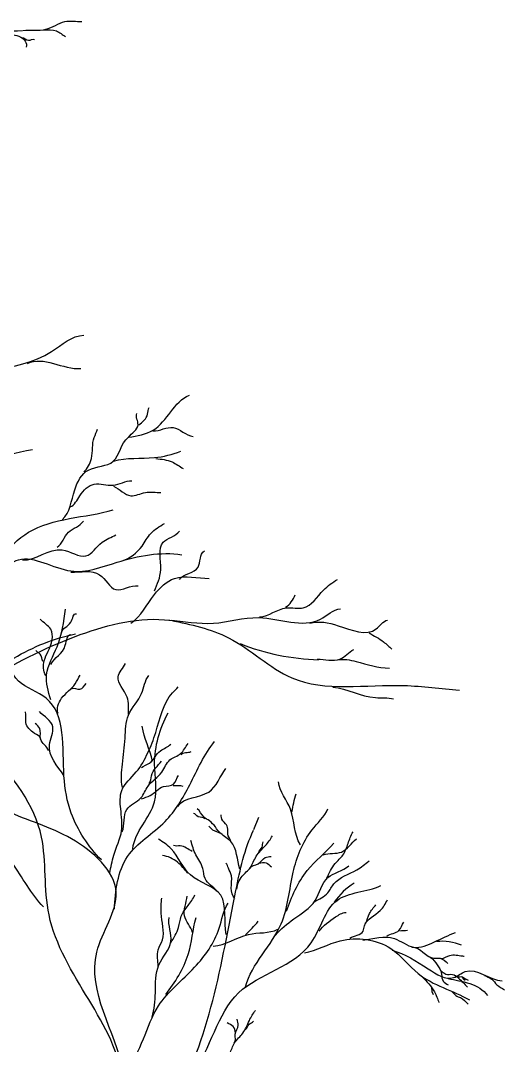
# Model space of a CAD drawing. Header units: millimetres. Extents: x 87938 to 265635, y 330093 to 434310.
# Drawn here: x 175757 to 176639, y 341718 to 343584 of the extents above; entities that cross this region are included whole.
import ezdxf

# ---------------------------------------------------------------- set-up
doc = ezdxf.new("R2010")
doc.units = ezdxf.units.MM

# ---------------------------------------------------------------- blocks, each defined once
blk = doc.blocks.new('A$C61C17CF5')
for p, q in [((6533.6, 11791.9), (6544.8, 11820.3)), ((6440, 11791), (6430.7, 11799.9)), ((6459.6, 11782.5), (6440, 11791)), ((6937.4, 11433.2), (6938.5, 11423.8)), ((6938.5, 11423.8), (6941.1, 11416.8))]:
    blk.add_line(p, q)
for centre, radius, start, end in [((6694.5, 12700.3), 521.7, 248.3322, 268.4828), ((6845, 11537), 157.1, 121.996, 145.162), ((6962, 11425.2), 112.6, 67.0072, 96.61)]:
    blk.add_arc(centre, radius, start, end)
for points, start_tangent, end_tangent in [([(6007.6, 13610.9), (6059.9, 13613.7), (6103.1, 13631.1), (6141.6, 13631.1)], (0.987787, 0.155813), (0.999519, -0.031017)), ([(4683.6, 12668), (4786.8, 12992.2), (5135.7, 13213.2), (5248.8, 13350.8), (5691, 13527.7), (5843.4, 13611.2), (6005.7, 13611.2)], (0.334334, 0.942454), (0.995821, 0.091331)), ([(5925.9, 13613.7), (5979.1, 13602.7), (6013.1, 13587), (6014.9, 13573.3)], (0.998153, -0.060753), (-0.369543, -0.929214)), ([(6055.4, 13611.8), (6083.8, 13610), (6104.9, 13597.1)], (0.998838, 0.048184), (0.882538, -0.470242)), ([(6004.8, 13595.3), (6020.4, 13588.9), (6034.2, 13590.7)], (0.999537, 0.030434), (0.956588, -0.291444)), ([(5593.3, 12592.5), (5689.2, 12696.9), (5803.5, 12803), (6072.9, 12880.5), (6146.4, 12917.3)], (0.930195, 0.367065), (0.999704, 0.024337)), ([(6017.7, 12852.9), (6139.6, 12841.4)], (0.888375, 0.459118), (0.997661, 0.068362)), ([(6248.2, 12685.2), (6304.3, 12701.3), (6386.5, 12780.7)], (0.986393, 0.164404), (0.932103, 0.362192)), ([(6271.1, 12713.7), (6291.3, 12737.7), (6295, 12752.9)], (0.884532, 0.466479), (0.546841, 0.837236)), ([(6248.3, 12684.7), (6269.7, 12713.7), (6267.2, 12739)], (0.541157, 0.840921), (0.442969, 0.896537)), ([(6145.9, 12606.2), (6163.5, 12636.6), (6169.9, 12684.7), (6177.4, 12703.6)], (0.786288, 0.617861), (0.221565, 0.975146)), ([(6303.6, 12699.4), (6349.6, 12707), (6395.1, 12687.1)], (0.999949, -0.010099), (0.995301, -0.09683)), ([(6097.1, 12497.1), (6125.5, 12565.2), (6156.7, 12610.5), (6213.4, 12630.4), (6247.5, 12684.3)], (0.732662, 0.680592), (0.822362, 0.568964)), ([(4500.1, 11168.5), (4637.9, 11503.1), (4998.8, 11759), (5333.5, 12185.4), (5688, 12624.9), (5812.6, 12624.9), (6029.2, 12657.6)], (0.464328, 0.885663), (0.976956, 0.213439)), ([(6213.9, 12630.7), (6307.1, 12638.9), (6366.7, 12653.1)], (0.956843, 0.290606), (0.932591, 0.360934)), ([(6310.3, 12636.6), (6347, 12629), (6372.3, 12613.9)], (0.995096, -0.098918), (0.851262, -0.524742)), ([(6115.4, 12526.6), (6137, 12551.9), (6169.9, 12578.4), (6212.9, 12575.9), (6255.8, 12586)], (0.931896, 0.362727), (0.998975, -0.045257)), ([(6214.1, 12573.4), (6253.3, 12551.9), (6286.3, 12559.5), (6321.7, 12559.5)], (0.927107, -0.374797), (0.999729, 0.02329)), ([(5560.8, 12068.8), (5668.6, 12122.7), (5739.6, 12219.1), (5784.9, 12273.1), (5892.8, 12346.8), (6020.5, 12468.7), (6213.4, 12519.8)], (0.9998, -0.02), (0.961487, 0.27485)), ([(6085.7, 12434.7), (6111.3, 12468.7), (6145.3, 12494.2)], (0.822914, 0.568165), (0.534887, 0.844923)), ([(6233.3, 12403.5), (6278.7, 12437.5), (6298.6, 12465.9), (6329.8, 12488.6)], (0.946062, 0.323985), (0.879441, 0.476007)), ([(6006.3, 12406.3), (6097.1, 12429), (6151, 12414.8), (6187.9, 12446), (6219.1, 12463.1)], (0.993149, -0.116858), (0.852365, 0.522947)), ([(6307.1, 12335.4), (6321.2, 12383.7), (6326.9, 12446), (6363.9, 12471.6)], (0.400675, 0.91622), (0.554423, 0.832235)), ([(5907, 12349.6), (5997.8, 12406.3), (6116.9, 12380.8), (6222, 12400.6), (6369.5, 12417.7)], (0.969489, 0.245133), (0.988719, -0.149784)), ([(6363.9, 12361), (6406.4, 12389.3), (6420.6, 12426.2)], (0.542931, 0.839777), (0.877557, 0.479473)), ([(6116.9, 12378), (6182.2, 12372.3), (6219.1, 12338.3), (6270.2, 12346.8)], (0.998877, -0.047379), (0.988836, -0.149011)), ([(6253.2, 12261.7), (6307.1, 12326.9), (6352.5, 12363.8), (6431.9, 12363.8)], (0.824669, 0.565615), (1, 0)), ([(6546.3, 12276.5), (6607.2, 12296.7), (6645.9, 12296.7), (6692.1, 12337.3), (6723.4, 12361.3)], (0.999716, 0.023849), (0.846155, 0.532937)), ([(6605.4, 12298.6), (6627.6, 12326.3)], (0.897218, 0.441588), (0.470333, 0.882489)), ([(5223.8, 11954.2), (5550.4, 12052.2), (5807.6, 12072.6), (5934.1, 12137.8), (6138.3, 12235.8), (6342.4, 12268.5)], (0.99135, 0.131242), (0.9922, -0.124659)), ([(6186.3, 11723), (6117.6, 11829.6), (6101.1, 11914.1), (6060.6, 12091), (5997.6, 12130.2), (5940.9, 12273.4)], (-0.70818, 0.706032), (-0.545653, 0.838011)), ([(6096.1, 12240.4), (6116.7, 12264.1), (6129.5, 12283.2)], (0.015025, 0.999887), (0.955265, -0.295753)), ([(6339.9, 12268.8), (6441.1, 12261.7), (6544.5, 12274.6), (6684.7, 12270.9), (6730.8, 12294.9)], (0.998433, -0.055952), (0.992852, 0.119354)), ([(6059.6, 12142.9), (6056.1, 12176.5), (6065.3, 12198), (6071.1, 12247.9), (6046.9, 12271.1)], (-0.491762, 0.87073), (-0.660582, 0.750754)), ([(6344.6, 12268.5), (6475.8, 12228.6), (6619.4, 12137.5), (6875.1, 12120), (7001.1, 12109.5)], (0.977239, -0.212142), (0.997947, -0.064048)), ([(6660.7, 12261.7), (6725.4, 12256.2), (6812, 12248.8), (6837.8, 12269.1)], (0.963549, 0.267532), (0.977823, 0.209433)), ([(5236, 11977.4), (5346.7, 12005.1), (5489.4, 12055.7), (5590.9, 12067.2), (5735.9, 12069.6), (5853.4, 12099.5), (5987.1, 12182.4), (6127.6, 12237.7)], (0.998592, -0.053042), (0.978238, 0.207487)), ([(6071.3, 12168.1), (6104.1, 12211.8), (6117, 12236.1)], (0.460955, 0.887424), (0.99955, -0.029985)), ([(6053.3, 12174.9), (6047, 12191.3), (6037, 12199.7)], (-0.543871, 0.839169), (-0.539463, 0.842009)), ([(6677.5, 12180.1), (6729.1, 12180.1), (6760.6, 12202.2)], (0.999898, 0.014273), (0.889768, 0.456414)), ([(6723.6, 12178.2), (6766, 12174.6), (6841.7, 12159.8)], (0.974283, 0.225329), (0.99966, 0.026057)), ([(6247.6, 12054.7), (6244.8, 12093.7), (6224.2, 12139.8), (6241.3, 12170.2)], (-0.014515, 0.999895), (0.437628, 0.899156)), ([(6088, 12056.3), (6095.8, 12090.9), (6126.6, 12124), (6138.2, 12143.9)], (-0.424906, 0.905237), (0.557715, 0.830032)), ([(6234, 11888), (6234.3, 11941.1), (6240, 12000.1), (6248, 12052.8), (6277.9, 12102.1), (6294, 12142.9)], (-0.212544, 0.977151), (0.617541, 0.786539)), ([(6117.4, 12112.8), (6137.3, 12111.5), (6151.4, 12124.6)], (0.846674, 0.532111), (0.615575, 0.788079)), ([(6204.8, 11693.1), (6214.3, 11733.6), (6232.2, 11789.3), (6230.2, 11839), (6232.6, 11880.9), (6265.7, 11923.2), (6291.9, 11966.8), (6309.9, 12012.8), (6348.1, 12103.3), (6360.8, 12117.3)], (0.240178, 0.970729), (0.557715, 0.830032)), ([(6712.7, 12116.6), (6810, 12092.6), (6851.5, 12089.4)], (0.993385, -0.114831), (0.962454, -0.271446)), ([(6048.4, 11999.1), (6033.9, 12011.1), (6014.3, 12035.6), (6013.5, 12059.8)], (-0.316503, 0.948592), (-0.261773, 0.965129)), ([(6101, 11915.2), (6068.1, 11985.1), (6075.6, 12026), (6045, 12060.6)], (-0.577913, 0.816098), (-0.721401, 0.692518)), ([(6257.6, 11748.4), (6307.1, 11855.3), (6307.4, 11941.1), (6337.9, 12057.7)], (0.10813, 0.994137), (0.466341, 0.884605)), ([(6236.3, 11242), (6175.9, 11513.3), (6219.9, 11649.4), (6118.2, 11771.1), (5971.2, 11834.4), (5790.3, 11944.1), (5629.7, 12022.3)], (-0.192981, 0.981203), (-0.793044, 0.609164)), ([(6066, 11971.6), (6047.9, 11998.4), (6045.8, 12022.3), (6035.5, 12033.7)], (-0.309468, 0.95091), (-0.704613, 0.709591)), ([(6302.3, 11947.7), (6279, 12027.1)], (-0.186503, 0.982454), (-0.160624, 0.987016)), ([(6216, 11610.6), (6245.8, 11730.8), (6331.2, 11810.5), (6387.2, 11893.9), (6444, 11992.7)], (0.04182, 0.999125), (0.625964, 0.779852)), ([(6233.7, 11786.6), (6243.9, 11837.8), (6276.3, 11864.4), (6292.4, 11890.7), (6323.7, 11922.9), (6342.3, 11950.7), (6366.6, 11965.1), (6383.4, 11987.7)], (0.373678, 0.927559), (0.626076, 0.779762)), ([(6277.3, 11933.1), (6295.6, 11943.4), (6320.9, 11971.6), (6344, 11986.7)], (0.778619, 0.627497), (0.643854, 0.765148)), ([(6368.1, 11962.5), (6390.7, 11969.8)], (0.244454, 0.969661), (0.835881, 0.548911)), ([(6295, 11897), (6300.3, 11914.5), (6322.7, 11947.8)], (0.739674, 0.672966), (0.569764, 0.821808)), ([(6360.6, 11844.8), (6430.5, 11877.5), (6469.5, 11931)], (0.507167, 0.861848), (0.611357, 0.791355)), ([(6277.8, 11861.8), (6297.5, 11869.5), (6327.3, 11889.9), (6350.3, 11895.4), (6362, 11915)], (0.90547, 0.42441), (0.699134, 0.71499)), ([(6639.2, 11757.1), (6616.7, 11838.2), (6589, 11900.8)], (-0.527459, 0.849581), (-0.137973, 0.990436)), ([(6054.4, 11616.1), (5982.3, 11717.5), (5804.8, 11836.7), (5708, 11833.6), (5611.4, 11887.2)], (-0.6944, 0.719589), (-0.816267, 0.577674)), ([(6349.9, 11892.4), (6371.5, 11890.8)], (0.996429, 0.084439), (0.945446, -0.32578)), ([(6620, 11832.3), (6629.5, 11873.6)], (0.218666, 0.9758), (0.350483, 0.936569)), ([(6501.5, 11701.9), (6480.8, 11764.8), (6458.1, 11783), (6432.4, 11811.9), (6419.3, 11820.7), (6404.4, 11839.5)], (-0.30834, 0.951276), (-0.822274, 0.569091)), ([(6514, 11434.3), (6595.5, 11577.5), (6622.9, 11694.8), (6665.4, 11790.8), (6701.9, 11839.5)], (0.266347, 0.963877), (0.405885, 0.913924)), ([(6421.9, 11816.4), (6406.7, 11821.3), (6395.7, 11828.7)], (-0.559258, 0.828993), (-0.990001, 0.141061)), ([(6480.5, 11766.4), (6474, 11781.4), (6474.1, 11793.3), (6468.9, 11805.3), (6459.3, 11819.7), (6458.6, 11825.6)], (-0.376419, 0.926449), (-0.447199, 0.894434)), ([(6017.9, 10457.2), (6090.8, 10797.8), (6349.2, 11169.6), (6492.4, 11653.4), (6532.8, 11790.7)], (0.136593, 0.990627), (0.434895, 0.900481)), ([(6699.1, 11681.3), (6718.5, 11714.9), (6736.1, 11734.1), (6747.7, 11760.6), (6759.2, 11787)], (0.47505, 0.879959), (0.509382, 0.86054)), ([(6470.6, 11552.9), (6457.8, 11642.6), (6389, 11688.9), (6344.9, 11748.2), (6316.4, 11770.1)], (-0.214685, 0.976683), (-0.846392, 0.53256)), ([(6449.1, 11652.1), (6422.2, 11680.4), (6417.1, 11703.3), (6401.4, 11734.5), (6390.1, 11767.2)], (-0.60571, 0.795686), (-0.236058, 0.971739)), ([(6494.9, 11656.6), (6506.6, 11685.8), (6525.1, 11705.3), (6538.6, 11731.3), (6559.6, 11755.7), (6575.5, 11777.5)], (0.037318, 0.999303), (0.486866, 0.873477)), ([(6543.6, 11739.9), (6552, 11752.2), (6554.4, 11763.8)], (0.278974, 0.960299), (0.443618, 0.896216)), ([(6607.4, 11606.2), (6655, 11698.8), (6715.2, 11761)], (0.339696, 0.940535), (0.653303, 0.757097)), ([(6691.3, 11734.7), (6732.9, 11741), (6767, 11770.9)], (0.930242, 0.366946), (0.791832, 0.61074)), ([(6393, 11742.5), (6365.8, 11754.9), (6350.5, 11756.1)], (-0.928177, 0.372139), (-0.859584, 0.510995)), ([(6382.8, 11693.1), (6359.4, 11718), (6325.6, 11732.7)], (-0.663382, 0.748281), (-0.996477, 0.08387)), ([(6490, 11635.3), (6481.8, 11658.7), (6482.2, 11687), (6475.2, 11704.3), (6469.5, 11715.4)], (-0.648076, 0.761576), (-0.748802, 0.662794)), ([(6524.9, 11704), (6543.1, 11714.4), (6559, 11728.2), (6572.8, 11730.9)], (0.294583, 0.955626), (0.988547, 0.150914)), ([(6545.2, 11715.7), (6561, 11716.3), (6573.5, 11707.3)], (0.960481, 0.278346), (0.761222, -0.648491)), ([(6670.6, 11627.4), (6701.8, 11648.4), (6715.5, 11668.7), (6767.8, 11700.4), (6795.5, 11720.7)], (0.867236, 0.497898), (0.785125, 0.619337)), ([(6582.3, 11551.6), (6624.3, 11588.6), (6672.8, 11630.6), (6701.6, 11682.7), (6749.3, 11709.8)], (0.663718, 0.747983), (0.73032, 0.683106)), ([(6344.6, 11534.4), (6361.7, 11569.3), (6367.9, 11594.6), (6383.4, 11618.9), (6399, 11643.2)], (0.466419, 0.884564), (0.431172, 0.90227)), ([(6392.8, 11236.9), (6498.5, 11420.5), (6663.7, 11534.4), (6722.6, 11630.9), (6822.3, 11664.5)], (0.617118, 0.786871), (0.904212, 0.427084)), ([(6242.5, 11243.1), (6316.1, 11390.5), (6398.2, 11478.6), (6454.2, 11567.4), (6474.5, 11624.8)], (0.652332, 0.757934), (0.533143, 0.846025)), ([(6315.7, 11480.7), (6315.7, 11518.3), (6325, 11541), (6322.2, 11602.1), (6323.6, 11636.3)], (-0.069309, 0.997595), (0.077283, 0.997009)), ([(6393.3, 11557.7), (6375.3, 11595.7), (6381.2, 11640.7)], (-0.213166, 0.977016), (0.066407, 0.997793)), ([(6752.1, 11544.6), (6781.9, 11560.9), (6785.2, 11573.2), (6821.1, 11608), (6837.3, 11632.2)], (0.812641, 0.582764), (0.461407, 0.887188)), ([(6787.8, 11578.9), (6796.2, 11600.9), (6811, 11621)], (0.435355, 0.900259), (0.620082, 0.784537)), ([(6681.8, 11560.8), (6719.2, 11593.2), (6743.2, 11603.5)], (0.610998, 0.791633), (0.997338, 0.072913)), ([(6301.9, 11365.1), (6309.2, 11420.7), (6317.2, 11484.3), (6344.4, 11537.3), (6340.3, 11591.9)], (0.251742, 0.967795), (0.160768, 0.986992)), ([(6333.2, 11416.4), (6383.7, 11507.5), (6401.8, 11592.1)], (0.592102, 0.805863), (0.265111, 0.964218)), ([(6514, 11552.7), (6543, 11583.6)], (0.688785, 0.724966), (0.582801, 0.812615)), ([(6835.9, 11549.7), (6863.5, 11562.6), (6874.7, 11581.4)], (0.824237, 0.566244), (0.577305, 0.816529)), ([(6440.9, 11526.9), (6520.8, 11553.3), (6588.2, 11565.1)], (0.99939, 0.034924), (0.899522, 0.436876)), ([(6781.2, 11540.3), (6853.2, 11544.1), (6896.9, 11524.3), (6944.6, 11536.5), (6992.4, 11558.1)], (0.988149, 0.153498), (0.924545, 0.381072)), ([(6865.2, 11561.4), (6882.8, 11563.4)], (0.861588, 0.507609), (0.921735, 0.38782)), ([(6648.3, 11511.7), (6730, 11538.9), (6844.9, 11521.3), (6907.4, 11464.4), (7023.9, 11404.8)], (0.984615, 0.174738), (0.876835, -0.480791)), ([(6893.1, 11524.1), (6943.4, 11499.3), (6957.5, 11499.3), (6975, 11487.5)], (0.99174, 0.128266), (0.806138, -0.591727)), ([(6848, 11517.5), (6930.2, 11474.9), (6988, 11455.1), (7014.6, 11468.8), (7098.3, 11447.4)], (0.961473, -0.2749), (0.996945, -0.0781)), ([(6929.6, 11503.6), (6947.5, 11488.6), (6958.7, 11470), (6960.5, 11462.8), (6964, 11447.2), (6975.9, 11438.5)], (0.976997, -0.213254), (0.86987, -0.493282)), ([(6960.1, 11498.8), (6979.2, 11505.6), (7008.3, 11504.5), (7012.1, 11504.1)], (0.99998, 0.006349), (0.994565, -0.104114)), ([(6960.6, 11469.5), (6970.2, 11463), (6985.4, 11462.4), (6998.9, 11454), (7019.3, 11433.7)], (0.858317, -0.51312), (0.695725, -0.718308)), ([(6990.3, 11461), (6998.9, 11457), (7005.4, 11457.4), (7015.1, 11452.1), (7021.2, 11449.2)], (0.871931, -0.489628), (0.944135, -0.329559)), ([(7007.5, 11456.2), (7010.3, 11451.9), (7014.5, 11449.1)], (0.66929, -0.743001), (0.748319, -0.663339)), ([(7058.4, 11460.1), (7074.6, 11451.5), (7086.6, 11438.8), (7103.8, 11427.3)], (0.870942, -0.491386), (0.795379, -0.606112)), ([(6975.2, 11452.7), (7024.7, 11441.5), (7065, 11414.4)], (0.983994, -0.178199), (0.542663, -0.83995)), ([(6984.3, 11422.8), (6992.8, 11414.3), (7003.5, 11409.6), (7021, 11394.9)], (0.847315, -0.531091), (0.760484, -0.649356)), ([(6455.6, 11260.1), (6478.3, 11282), (6489.3, 11306.4), (6508.4, 11328.8), (6523, 11357.4), (6537.1, 11380.4)], (0.911096, 0.412195), (0.624712, 0.780855)), ([(6491.3, 11329), (6485.9, 11343.8), (6472.9, 11352)], (-0.105268, 0.994444), (-0.888073, 0.459702)), ([(6488.3, 11305.8), (6490.9, 11326.5), (6497.8, 11346.5), (6495.1, 11360.2)], (0.773435, 0.633876), (-0.233857, 0.972271)), ([(6514.4, 11336.7), (6522.7, 11349), (6532.5, 11355.7)], (0.78366, 0.62119), (0.662109, 0.749407))]:
    blk.add_spline(points, degree=3, dxfattribs=dict(start_tangent=start_tangent, end_tangent=end_tangent))
for points, start_tangent in [([(6070.9, 12087.3), (6061.5, 12144.6), (6085.3, 12208.3), (6104.6, 12294)], (-0.648934, 0.760845)), ([(6916.6, 11457.2), (6944.2, 11422.9), (6954.6, 11398.5)], (0.780209, -0.625519))]:
    blk.add_spline(points, degree=3, dxfattribs=dict(start_tangent=start_tangent))
blk.add_open_spline([(6138.1, 10893.2), (6166.3, 11003.1), (6331, 11251.9), (6039.3, 11511), (6079.6, 11887.6), (5832.4, 12034.2), (5763.2, 12209.6), (5754.7, 12230.1)], degree=3, knots=[0, 0, 0, 0, 0.0745793, 0.1651236, 0.2041516, 0.3085715, 0.3227446, 0.3227446, 0.3227446, 0.3227446])
at = {"end_tangent": (0.974412, 0.224771)}
blk.add_spline([(6795.4, 12239.6), (6828.6, 12219.3), (6847.1, 12202.7)], degree=3, dxfattribs=at)

msp = doc.modelspace()

# ---------------------------------------------------------------- block references
at = {"xscale": 0.8, "yscale": 0.8, "zscale": 0.8}
msp.add_blockref('A$C61C17CF5', (170955.6, 332677.3), dxfattribs=at)

doc.saveas('drawing.dxf')
